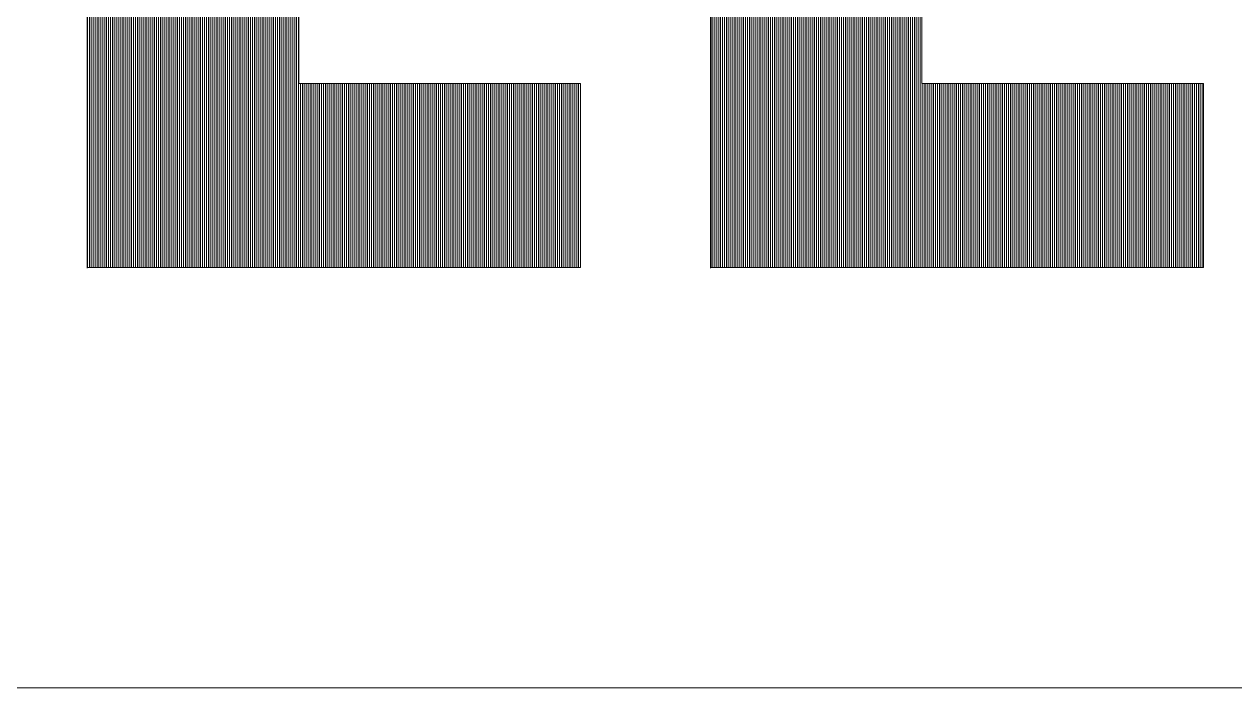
# Model space of a CAD drawing. Header units: millimetres. Extents: x -753 to 90, y 56274 to 56868.
# Drawn here: x -25.357 to -22.046, y 56334.714 to 56336.527 of the extents above; entities that cross this region are included whole.
import ezdxf

# ---------------------------------------------------------------- set-up
doc = ezdxf.new("R2010")
doc.units = ezdxf.units.MM
doc.linetypes.add('XKITLINE00', pattern=[0])
doc.layers.add('Outro tipo de objeto', color=7, linetype='Continuous', lineweight=0)

msp = doc.modelspace()

# ---------------------------------------------------------------- linework, layer by layer
at = {"layer": 'Outro tipo de objeto', "color": 7, "linetype": 'XKITLINE00', "lineweight": 0}
for p, q in [((-25.1843, 56338.3405), (-25.1843, 56335.8612)), ((-25.1839, 56338.3401), (-25.1839, 56335.8624)), ((-25.1836, 56335.8624), (-25.1836, 56338.3405)), ((-25.1784, 56335.8624), (-25.1784, 56338.3405)), ((-25.1731, 56335.8624), (-25.1731, 56338.3405)), ((-25.1679, 56335.8624), (-25.1679, 56338.3405)), ((-25.1626, 56335.8624), (-25.1626, 56338.3405)), ((-25.1574, 56335.8624), (-25.1574, 56338.3405)), ((-25.1522, 56335.8624), (-25.1522, 56338.3405)), ((-25.1522, 56335.8624), (-25.1522, 56338.3405)), ((-25.1469, 56335.8624), (-25.1469, 56338.3405)), ((-25.1417, 56335.8624), (-25.1417, 56338.3405)), ((-25.1364, 56335.8624), (-25.1364, 56338.3405)), ((-25.1312, 56335.8624), (-25.1312, 56338.3405)), ((-25.1259, 56335.8624), (-25.1259, 56338.3405)), ((-25.1207, 56335.8624), (-25.1207, 56338.3405)), ((-25.1154, 56335.8624), (-25.1154, 56338.3405)), ((-25.1102, 56335.8624), (-25.1102, 56338.3405)), ((-25.1049, 56335.8624), (-25.1049, 56338.3405)), ((-25.0997, 56335.8624), (-25.0997, 56338.3405)), ((-25.0944, 56335.8624), (-25.0944, 56338.3405)), ((-25.0892, 56335.8624), (-25.0892, 56338.3405)), ((-25.0839, 56335.8624), (-25.0839, 56338.3405)), ((-25.0787, 56335.8624), (-25.0787, 56338.3405)), ((-25.0735, 56335.8624), (-25.0735, 56338.3405)), ((-25.0682, 56335.8624), (-25.0682, 56338.3405)), ((-25.063, 56335.8624), (-25.063, 56338.3405)), ((-25.0577, 56335.8624), (-25.0577, 56338.3405)), ((-25.0525, 56335.8624), (-25.0525, 56338.3405)), ((-25.0472, 56335.8624), (-25.0472, 56338.3405)), ((-25.042, 56335.8624), (-25.042, 56338.3405)), ((-25.0367, 56335.8624), (-25.0367, 56338.3405)), ((-25.0315, 56335.8624), (-25.0315, 56338.3405)), ((-25.0262, 56335.8624), (-25.0262, 56338.3405)), ((-25.021, 56335.8624), (-25.021, 56338.3405)), ((-25.0157, 56335.8624), (-25.0157, 56338.3405)), ((-25.0105, 56335.8624), (-25.0105, 56338.3405)), ((-25.0052, 56335.8624), (-25.0052, 56338.3405)), ((-25, 56335.8624), (-25, 56338.3405)), ((-24.9947, 56335.8624), (-24.9947, 56338.3405)), ((-24.9895, 56335.8624), (-24.9895, 56338.3405)), ((-24.9843, 56335.8624), (-24.9843, 56338.3405)), ((-24.979, 56335.8624), (-24.979, 56338.3405)), ((-24.9738, 56335.8624), (-24.9738, 56338.3405)), ((-24.9685, 56335.8624), (-24.9685, 56338.3405)), ((-24.9633, 56335.8624), (-24.9633, 56338.3405)), ((-24.958, 56335.8624), (-24.958, 56338.3405)), ((-24.9528, 56335.8624), (-24.9528, 56338.3405)), ((-24.9475, 56335.8624), (-24.9475, 56338.3405)), ((-24.9423, 56335.8624), (-24.9423, 56338.3405)), ((-24.937, 56335.8624), (-24.937, 56338.3405)), ((-24.9318, 56335.8624), (-24.9318, 56338.3405)), ((-24.9265, 56335.8624), (-24.9265, 56338.3405)), ((-24.9213, 56335.8624), (-24.9213, 56338.3405)), ((-24.916, 56335.8624), (-24.916, 56338.3405)), ((-24.9108, 56335.8624), (-24.9108, 56338.3405)), ((-24.9056, 56335.8624), (-24.9056, 56338.3405)), ((-24.9003, 56335.8624), (-24.9003, 56338.3405)), ((-24.8951, 56335.8624), (-24.8951, 56338.3405)), ((-24.8898, 56335.8624), (-24.8898, 56338.3405)), ((-24.8846, 56335.8624), (-24.8846, 56338.3405)), ((-24.8793, 56335.8624), (-24.8793, 56338.3405)), ((-24.8741, 56335.8624), (-24.8741, 56338.3405)), ((-24.8688, 56335.8624), (-24.8688, 56338.3405)), ((-24.8636, 56335.8624), (-24.8636, 56338.3405)), ((-24.8583, 56335.8624), (-24.8583, 56338.3405)), ((-24.8531, 56335.8624), (-24.8531, 56338.3405)), ((-24.8478, 56335.8624), (-24.8478, 56338.3405)), ((-24.8426, 56335.8624), (-24.8426, 56338.3405)), ((-24.8373, 56335.8624), (-24.8373, 56338.3405)), ((-24.8321, 56335.8624), (-24.8321, 56338.3405)), ((-24.8268, 56335.8624), (-24.8268, 56338.3405)), ((-24.8216, 56335.8624), (-24.8216, 56338.3405)), ((-24.8164, 56335.8624), (-24.8164, 56338.3405)), ((-24.8111, 56335.8624), (-24.8111, 56338.3405)), ((-24.8059, 56335.8624), (-24.8059, 56338.3405)), ((-24.8006, 56335.8624), (-24.8006, 56338.3405)), ((-24.7954, 56335.8624), (-24.7954, 56338.3405)), ((-24.7901, 56335.8624), (-24.7901, 56338.3405)), ((-24.7849, 56335.8624), (-24.7849, 56338.3405)), ((-24.7796, 56335.8624), (-24.7796, 56338.3405)), ((-24.7744, 56335.8624), (-24.7744, 56338.3405)), ((-24.7691, 56335.8624), (-24.7691, 56338.3405)), ((-24.7639, 56335.8624), (-24.7639, 56338.3405)), ((-24.7586, 56335.8624), (-24.7586, 56338.3405)), ((-24.7534, 56335.8624), (-24.7534, 56338.3405)), ((-24.7481, 56335.8624), (-24.7481, 56338.3405)), ((-24.7429, 56335.8624), (-24.7429, 56338.3405)), ((-24.7376, 56335.8624), (-24.7376, 56338.3405)), ((-24.7324, 56335.8624), (-24.7324, 56338.3405)), ((-24.7272, 56335.8624), (-24.7272, 56338.3405)), ((-24.7219, 56335.8624), (-24.7219, 56338.3405)), ((-24.7167, 56335.8624), (-24.7167, 56338.3405)), ((-24.7114, 56335.8624), (-24.7114, 56338.3405)), ((-24.7062, 56335.8624), (-24.7062, 56338.3405)), ((-24.7009, 56335.8624), (-24.7009, 56338.3405)), ((-24.6957, 56335.8624), (-24.6957, 56338.3405)), ((-24.6904, 56335.8624), (-24.6904, 56338.3405)), ((-24.6852, 56335.8624), (-24.6852, 56338.3405)), ((-24.6799, 56335.8624), (-24.6799, 56338.3405)), ((-24.6747, 56335.8624), (-24.6747, 56338.3405)), ((-24.6694, 56335.8624), (-24.6694, 56338.3405)), ((-24.6642, 56335.8624), (-24.6642, 56338.3405)), ((-24.6589, 56335.8624), (-24.6589, 56338.3405)), ((-24.6537, 56335.8624), (-24.6537, 56338.3405)), ((-24.6485, 56335.8624), (-24.6485, 56338.3405)), ((-24.6432, 56335.8624), (-24.6432, 56338.3405)), ((-24.638, 56335.8624), (-24.638, 56338.3405)), ((-24.6327, 56335.8624), (-24.6327, 56338.3405)), ((-24.6275, 56335.8624), (-24.6275, 56338.3405)), ((-24.6222, 56335.8624), (-24.6222, 56338.3405)), ((-24.617, 56335.8624), (-24.617, 56338.3405)), ((-24.6117, 56335.8624), (-24.6117, 56338.3405)), ((-24.6065, 56335.8624), (-24.6065, 56338.3405)), ((-23.4802, 56338.3405), (-23.4802, 56335.8612)), ((-23.4797, 56338.3401), (-23.4797, 56335.8624)), ((-23.4784, 56335.8624), (-23.4784, 56338.3405)), ((-23.4731, 56335.8624), (-23.4731, 56338.3405)), ((-23.4731, 56335.8624), (-23.4731, 56338.3405)), ((-23.4679, 56335.8624), (-23.4679, 56338.3405)), ((-23.4626, 56335.8624), (-23.4626, 56338.3405)), ((-23.4574, 56335.8624), (-23.4574, 56338.3405)), ((-23.4522, 56335.8624), (-23.4522, 56338.3405)), ((-23.4469, 56335.8624), (-23.4469, 56338.3405)), ((-23.4417, 56335.8624), (-23.4417, 56338.3405)), ((-23.4364, 56335.8624), (-23.4364, 56338.3405)), ((-23.4312, 56335.8624), (-23.4312, 56338.3405)), ((-23.4259, 56335.8624), (-23.4259, 56338.3405)), ((-23.4207, 56335.8624), (-23.4207, 56338.3405)), ((-23.4154, 56335.8624), (-23.4154, 56338.3405)), ((-23.4102, 56335.8624), (-23.4102, 56338.3405)), ((-23.4049, 56335.8624), (-23.4049, 56338.3405)), ((-23.3997, 56335.8624), (-23.3997, 56338.3405)), ((-23.3944, 56335.8624), (-23.3944, 56338.3405)), ((-23.3892, 56335.8624), (-23.3892, 56338.3405)), ((-23.3839, 56335.8624), (-23.3839, 56338.3405)), ((-23.3787, 56335.8624), (-23.3787, 56338.3405)), ((-23.3735, 56335.8624), (-23.3735, 56338.3405)), ((-23.3682, 56335.8624), (-23.3682, 56338.3405)), ((-23.363, 56335.8624), (-23.363, 56338.3405)), ((-23.3577, 56335.8624), (-23.3577, 56338.3405)), ((-23.3525, 56335.8624), (-23.3525, 56338.3405)), ((-23.3472, 56335.8624), (-23.3472, 56338.3405)), ((-23.342, 56335.8624), (-23.342, 56338.3405)), ((-23.3367, 56335.8624), (-23.3367, 56338.3405)), ((-23.3315, 56335.8624), (-23.3315, 56338.3405)), ((-23.3262, 56335.8624), (-23.3262, 56338.3405)), ((-23.321, 56335.8624), (-23.321, 56338.3405)), ((-23.3157, 56335.8624), (-23.3157, 56338.3405)), ((-23.3105, 56335.8624), (-23.3105, 56338.3405)), ((-23.3052, 56335.8624), (-23.3052, 56338.3405)), ((-23.3, 56335.8624), (-23.3, 56338.3405)), ((-23.2947, 56335.8624), (-23.2947, 56338.3405)), ((-23.2895, 56335.8624), (-23.2895, 56338.3405)), ((-23.2843, 56335.8624), (-23.2843, 56338.3405)), ((-23.279, 56335.8624), (-23.279, 56338.3405)), ((-23.2738, 56335.8624), (-23.2738, 56338.3405)), ((-23.2685, 56335.8624), (-23.2685, 56338.3405)), ((-23.2633, 56335.8624), (-23.2633, 56338.3405)), ((-23.258, 56335.8624), (-23.258, 56338.3405)), ((-23.2528, 56335.8624), (-23.2528, 56338.3405)), ((-23.2475, 56335.8624), (-23.2475, 56338.3405)), ((-23.2423, 56335.8624), (-23.2423, 56338.3405)), ((-23.237, 56335.8624), (-23.237, 56338.3405)), ((-23.2318, 56335.8624), (-23.2318, 56338.3405)), ((-23.2265, 56335.8624), (-23.2265, 56338.3405)), ((-23.2213, 56335.8624), (-23.2213, 56338.3405)), ((-23.216, 56335.8624), (-23.216, 56338.3405)), ((-23.2108, 56335.8624), (-23.2108, 56338.3405)), ((-23.2056, 56335.8624), (-23.2056, 56338.3405)), ((-23.2003, 56335.8624), (-23.2003, 56338.3405)), ((-23.1951, 56335.8624), (-23.1951, 56338.3405)), ((-23.1898, 56335.8624), (-23.1898, 56338.3405)), ((-23.1846, 56335.8624), (-23.1846, 56338.3405)), ((-23.1793, 56335.8624), (-23.1793, 56338.3405)), ((-23.1741, 56335.8624), (-23.1741, 56338.3405)), ((-23.1688, 56335.8624), (-23.1688, 56338.3405)), ((-23.1636, 56335.8624), (-23.1636, 56338.3405)), ((-23.1583, 56335.8624), (-23.1583, 56338.3405)), ((-23.1531, 56335.8624), (-23.1531, 56338.3405)), ((-23.1478, 56335.8624), (-23.1478, 56338.3405)), ((-23.1426, 56335.8624), (-23.1426, 56338.3405)), ((-23.1373, 56335.8624), (-23.1373, 56338.3405)), ((-23.1321, 56335.8624), (-23.1321, 56338.3405)), ((-23.1268, 56335.8624), (-23.1268, 56338.3405)), ((-23.1216, 56335.8624), (-23.1216, 56338.3405)), ((-23.1164, 56335.8624), (-23.1164, 56338.3405)), ((-23.1111, 56335.8624), (-23.1111, 56338.3405)), ((-23.1059, 56335.8624), (-23.1059, 56338.3405)), ((-23.1006, 56335.8624), (-23.1006, 56338.3405)), ((-23.0954, 56335.8624), (-23.0954, 56338.3405)), ((-23.0901, 56335.8624), (-23.0901, 56338.3405)), ((-23.0849, 56335.8624), (-23.0849, 56338.3405)), ((-23.0796, 56335.8624), (-23.0796, 56338.3405)), ((-23.0744, 56335.8624), (-23.0744, 56338.3405)), ((-23.0691, 56335.8624), (-23.0691, 56338.3405)), ((-23.0639, 56335.8624), (-23.0639, 56338.3405)), ((-23.0586, 56335.8624), (-23.0586, 56338.3405)), ((-23.0534, 56335.8624), (-23.0534, 56338.3405)), ((-23.0481, 56335.8624), (-23.0481, 56338.3405)), ((-23.0429, 56335.8624), (-23.0429, 56338.3405)), ((-23.0376, 56335.8624), (-23.0376, 56338.3405)), ((-23.0324, 56335.8624), (-23.0324, 56338.3405)), ((-23.0272, 56335.8624), (-23.0272, 56338.3405)), ((-23.0219, 56335.8624), (-23.0219, 56338.3405)), ((-23.0167, 56335.8624), (-23.0167, 56338.3405)), ((-23.0114, 56335.8624), (-23.0114, 56338.3405)), ((-23.0062, 56335.8624), (-23.0062, 56338.3405)), ((-23.0009, 56335.8624), (-23.0009, 56338.3405)), ((-22.9957, 56335.8624), (-22.9957, 56338.3405)), ((-22.9904, 56335.8624), (-22.9904, 56338.3405)), ((-22.9852, 56335.8624), (-22.9852, 56338.3405)), ((-22.9799, 56335.8624), (-22.9799, 56338.3405)), ((-22.9747, 56335.8624), (-22.9747, 56338.3405)), ((-22.9694, 56335.8624), (-22.9694, 56338.3405)), ((-22.9642, 56335.8624), (-22.9642, 56338.3405)), ((-22.9589, 56335.8624), (-22.9589, 56338.3405)), ((-22.9537, 56335.8624), (-22.9537, 56338.3405)), ((-22.9485, 56335.8624), (-22.9485, 56338.3405)), ((-22.9432, 56335.8624), (-22.9432, 56338.3405)), ((-22.938, 56335.8624), (-22.938, 56338.3405)), ((-22.9327, 56335.8624), (-22.9327, 56338.3405)), ((-22.9275, 56335.8624), (-22.9275, 56338.3405)), ((-22.9222, 56335.8624), (-22.9222, 56338.3405)), ((-22.917, 56335.8624), (-22.917, 56338.3405)), ((-22.9117, 56335.8624), (-22.9117, 56338.3405)), ((-22.9065, 56335.8624), (-22.9065, 56338.3405)), ((-24.606, 56336.3655), (-24.606, 56336.906)), ((-22.9019, 56336.3655), (-22.9019, 56336.906)), ((-23.8357, 56336.3655), (-24.606, 56336.3655)), ((-24.6012, 56335.8624), (-24.6012, 56336.3655)), ((-24.596, 56335.8624), (-24.596, 56336.3655)), ((-24.5907, 56335.8624), (-24.5907, 56336.3655)), ((-24.5855, 56335.8624), (-24.5855, 56336.3655)), ((-24.5802, 56335.8624), (-24.5802, 56336.3655)), ((-24.575, 56335.8624), (-24.575, 56336.3655)), ((-24.5697, 56335.8624), (-24.5697, 56336.3655)), ((-24.5645, 56335.8624), (-24.5645, 56336.3655)), ((-24.5593, 56335.8624), (-24.5593, 56336.3655)), ((-24.554, 56335.8624), (-24.554, 56336.3655)), ((-24.5488, 56335.8624), (-24.5488, 56336.3655)), ((-24.5435, 56335.8624), (-24.5435, 56336.3655)), ((-24.5383, 56335.8624), (-24.5383, 56336.3655)), ((-24.533, 56335.8624), (-24.533, 56336.3655)), ((-24.5278, 56335.8624), (-24.5278, 56336.3655)), ((-24.5225, 56335.8624), (-24.5225, 56336.3655)), ((-24.5173, 56335.8624), (-24.5173, 56336.3655)), ((-24.512, 56335.8624), (-24.512, 56336.3655)), ((-24.5068, 56335.8624), (-24.5068, 56336.3655)), ((-24.5015, 56335.8624), (-24.5015, 56336.3655)), ((-24.4963, 56335.8624), (-24.4963, 56336.3655)), ((-24.491, 56335.8624), (-24.491, 56336.3655)), ((-24.4858, 56335.8624), (-24.4858, 56336.3655)), ((-24.4806, 56335.8624), (-24.4806, 56336.3655)), ((-24.4753, 56335.8624), (-24.4753, 56336.3655)), ((-24.4701, 56335.8624), (-24.4701, 56336.3655)), ((-24.4648, 56335.8624), (-24.4648, 56336.3655)), ((-24.4596, 56335.8624), (-24.4596, 56336.3655)), ((-24.4543, 56335.8624), (-24.4543, 56336.3655)), ((-24.4491, 56335.8624), (-24.4491, 56336.3655)), ((-24.4438, 56335.8624), (-24.4438, 56336.3655)), ((-24.4386, 56335.8624), (-24.4386, 56336.3655)), ((-24.4333, 56335.8624), (-24.4333, 56336.3655)), ((-24.4281, 56335.8624), (-24.4281, 56336.3655)), ((-24.4228, 56335.8624), (-24.4228, 56336.3655)), ((-24.4176, 56335.8624), (-24.4176, 56336.3655)), ((-24.4123, 56335.8624), (-24.4123, 56336.3655)), ((-24.4071, 56335.8624), (-24.4071, 56336.3655)), ((-24.4018, 56335.8624), (-24.4018, 56336.3655)), ((-24.3966, 56335.8624), (-24.3966, 56336.3655)), ((-24.3914, 56335.8624), (-24.3914, 56336.3655)), ((-24.3861, 56335.8624), (-24.3861, 56336.3655)), ((-24.3809, 56335.8624), (-24.3809, 56336.3655)), ((-24.3756, 56335.8624), (-24.3756, 56336.3655)), ((-24.3704, 56335.8624), (-24.3704, 56336.3655)), ((-24.3651, 56335.8624), (-24.3651, 56336.3655)), ((-24.3599, 56335.8624), (-24.3599, 56336.3655)), ((-24.3546, 56335.8624), (-24.3546, 56336.3655)), ((-24.3494, 56335.8624), (-24.3494, 56336.3655)), ((-24.3441, 56335.8624), (-24.3441, 56336.3655)), ((-24.3389, 56335.8624), (-24.3389, 56336.3655)), ((-24.3336, 56335.8624), (-24.3336, 56336.3655)), ((-24.3284, 56335.8624), (-24.3284, 56336.3655)), ((-24.3231, 56335.8624), (-24.3231, 56336.3655)), ((-24.3179, 56335.8624), (-24.3179, 56336.3655)), ((-24.3126, 56335.8624), (-24.3126, 56336.3655)), ((-24.3074, 56335.8624), (-24.3074, 56336.3655)), ((-24.3022, 56335.8624), (-24.3022, 56336.3655)), ((-24.2969, 56335.8624), (-24.2969, 56336.3655)), ((-24.2917, 56335.8624), (-24.2917, 56336.3655)), ((-24.2864, 56335.8624), (-24.2864, 56336.3655)), ((-24.2812, 56335.8624), (-24.2812, 56336.3655)), ((-24.2759, 56335.8624), (-24.2759, 56336.3655)), ((-24.2707, 56335.8624), (-24.2707, 56336.3655)), ((-24.2654, 56335.8624), (-24.2654, 56336.3655)), ((-24.2602, 56335.8624), (-24.2602, 56336.3655)), ((-24.2549, 56335.8624), (-24.2549, 56336.3655)), ((-24.2497, 56335.8624), (-24.2497, 56336.3655)), ((-24.2444, 56335.8624), (-24.2444, 56336.3655)), ((-24.2392, 56335.8624), (-24.2392, 56336.3655)), ((-24.2339, 56335.8624), (-24.2339, 56336.3655)), ((-24.2287, 56335.8624), (-24.2287, 56336.3655)), ((-24.2235, 56335.8624), (-24.2235, 56336.3655)), ((-24.2182, 56335.8624), (-24.2182, 56336.3655)), ((-24.213, 56335.8624), (-24.213, 56336.3655)), ((-24.2077, 56335.8624), (-24.2077, 56336.3655)), ((-24.2025, 56335.8624), (-24.2025, 56336.3655)), ((-24.1972, 56335.8624), (-24.1972, 56336.3655)), ((-24.192, 56335.8624), (-24.192, 56336.3655)), ((-24.1867, 56335.8624), (-24.1867, 56336.3655)), ((-24.1815, 56335.8624), (-24.1815, 56336.3655)), ((-24.1762, 56335.8624), (-24.1762, 56336.3655)), ((-24.171, 56335.8624), (-24.171, 56336.3655)), ((-24.1657, 56335.8624), (-24.1657, 56336.3655)), ((-24.1605, 56335.8624), (-24.1605, 56336.3655)), ((-24.1552, 56335.8624), (-24.1552, 56336.3655)), ((-24.15, 56335.8624), (-24.15, 56336.3655)), ((-24.1447, 56335.8624), (-24.1447, 56336.3655)), ((-24.1395, 56335.8624), (-24.1395, 56336.3655)), ((-24.1343, 56335.8624), (-24.1343, 56336.3655)), ((-24.129, 56335.8624), (-24.129, 56336.3655)), ((-24.1238, 56335.8624), (-24.1238, 56336.3655)), ((-24.1185, 56335.8624), (-24.1185, 56336.3655)), ((-24.1133, 56335.8624), (-24.1133, 56336.3655)), ((-24.108, 56335.8624), (-24.108, 56336.3655)), ((-24.1028, 56335.8624), (-24.1028, 56336.3655)), ((-24.0975, 56335.8624), (-24.0975, 56336.3655)), ((-24.0923, 56335.8624), (-24.0923, 56336.3655)), ((-24.087, 56335.8624), (-24.087, 56336.3655)), ((-24.0818, 56335.8624), (-24.0818, 56336.3655)), ((-24.0765, 56335.8624), (-24.0765, 56336.3655)), ((-24.0713, 56335.8624), (-24.0713, 56336.3655)), ((-24.066, 56335.8624), (-24.066, 56336.3655)), ((-24.0608, 56335.8624), (-24.0608, 56336.3655)), ((-24.0556, 56335.8624), (-24.0556, 56336.3655)), ((-24.0503, 56335.8624), (-24.0503, 56336.3655)), ((-24.0451, 56335.8624), (-24.0451, 56336.3655)), ((-24.0398, 56335.8624), (-24.0398, 56336.3655)), ((-24.0346, 56335.8624), (-24.0346, 56336.3655)), ((-24.0293, 56335.8624), (-24.0293, 56336.3655)), ((-24.0241, 56335.8624), (-24.0241, 56336.3655)), ((-24.0188, 56335.8624), (-24.0188, 56336.3655)), ((-24.0136, 56335.8624), (-24.0136, 56336.3655)), ((-24.0083, 56335.8624), (-24.0083, 56336.3655)), ((-24.0031, 56335.8624), (-24.0031, 56336.3655)), ((-23.9978, 56335.8624), (-23.9978, 56336.3655)), ((-23.9926, 56335.8624), (-23.9926, 56336.3655)), ((-23.9873, 56335.8624), (-23.9873, 56336.3655)), ((-23.9821, 56335.8624), (-23.9821, 56336.3655)), ((-23.9768, 56335.8624), (-23.9768, 56336.3655)), ((-23.9716, 56335.8624), (-23.9716, 56336.3655)), ((-23.9664, 56335.8624), (-23.9664, 56336.3655)), ((-23.9611, 56335.8624), (-23.9611, 56336.3655)), ((-23.9559, 56335.8624), (-23.9559, 56336.3655)), ((-23.9506, 56335.8624), (-23.9506, 56336.3655)), ((-23.9454, 56335.8624), (-23.9454, 56336.3655)), ((-23.9401, 56335.8624), (-23.9401, 56336.3655)), ((-23.9349, 56335.8624), (-23.9349, 56336.3655)), ((-23.9296, 56335.8624), (-23.9296, 56336.3655)), ((-23.9244, 56335.8624), (-23.9244, 56336.3655)), ((-23.9191, 56335.8624), (-23.9191, 56336.3655)), ((-23.9139, 56335.8624), (-23.9139, 56336.3655)), ((-23.9086, 56335.8624), (-23.9086, 56336.3655)), ((-23.9034, 56335.8624), (-23.9034, 56336.3655)), ((-23.8981, 56335.8624), (-23.8981, 56336.3655)), ((-23.8929, 56335.8624), (-23.8929, 56336.3655)), ((-23.8876, 56335.8624), (-23.8876, 56336.3655)), ((-23.8824, 56335.8624), (-23.8824, 56336.3655)), ((-23.8772, 56335.8624), (-23.8772, 56336.3655)), ((-23.8719, 56335.8624), (-23.8719, 56336.3655)), ((-23.8667, 56335.8624), (-23.8667, 56336.3655)), ((-23.8614, 56335.8624), (-23.8614, 56336.3655)), ((-23.8562, 56335.8624), (-23.8562, 56336.3655)), ((-23.8509, 56335.8624), (-23.8509, 56336.3655)), ((-23.8457, 56335.8624), (-23.8457, 56336.3655)), ((-23.8404, 56335.8624), (-23.8404, 56336.3655)), ((-23.8357, 56335.8624), (-23.8357, 56336.3655)), ((-22.1315, 56336.3655), (-22.9019, 56336.3655)), ((-22.9012, 56335.8624), (-22.9012, 56336.3655)), ((-22.896, 56335.8624), (-22.896, 56336.3655)), ((-22.8907, 56335.8624), (-22.8907, 56336.3655)), ((-22.8855, 56335.8624), (-22.8855, 56336.3655)), ((-22.8802, 56335.8624), (-22.8802, 56336.3655)), ((-22.875, 56335.8624), (-22.875, 56336.3655)), ((-22.8697, 56335.8624), (-22.8697, 56336.3655)), ((-22.8645, 56335.8624), (-22.8645, 56336.3655)), ((-22.8593, 56335.8624), (-22.8593, 56336.3655)), ((-22.854, 56335.8624), (-22.854, 56336.3655)), ((-22.8488, 56335.8624), (-22.8488, 56336.3655)), ((-22.8435, 56335.8624), (-22.8435, 56336.3655)), ((-22.8383, 56335.8624), (-22.8383, 56336.3655)), ((-22.833, 56335.8624), (-22.833, 56336.3655)), ((-22.8278, 56335.8624), (-22.8278, 56336.3655)), ((-22.8225, 56335.8624), (-22.8225, 56336.3655)), ((-22.8173, 56335.8624), (-22.8173, 56336.3655)), ((-22.812, 56335.8624), (-22.812, 56336.3655)), ((-22.8068, 56335.8624), (-22.8068, 56336.3655)), ((-22.8015, 56335.8624), (-22.8015, 56336.3655)), ((-22.7963, 56335.8624), (-22.7963, 56336.3655)), ((-22.791, 56335.8624), (-22.791, 56336.3655)), ((-22.7858, 56335.8624), (-22.7858, 56336.3655)), ((-22.7806, 56335.8624), (-22.7806, 56336.3655)), ((-22.7753, 56335.8624), (-22.7753, 56336.3655)), ((-22.7701, 56335.8624), (-22.7701, 56336.3655)), ((-22.7648, 56335.8624), (-22.7648, 56336.3655)), ((-22.7596, 56335.8624), (-22.7596, 56336.3655)), ((-22.7543, 56335.8624), (-22.7543, 56336.3655)), ((-22.7491, 56335.8624), (-22.7491, 56336.3655)), ((-22.7438, 56335.8624), (-22.7438, 56336.3655)), ((-22.7386, 56335.8624), (-22.7386, 56336.3655)), ((-22.7333, 56335.8624), (-22.7333, 56336.3655)), ((-22.7281, 56335.8624), (-22.7281, 56336.3655)), ((-22.7228, 56335.8624), (-22.7228, 56336.3655)), ((-22.7176, 56335.8624), (-22.7176, 56336.3655)), ((-22.7123, 56335.8624), (-22.7123, 56336.3655)), ((-22.7071, 56335.8624), (-22.7071, 56336.3655)), ((-22.7018, 56335.8624), (-22.7018, 56336.3655)), ((-22.6966, 56335.8624), (-22.6966, 56336.3655)), ((-22.6914, 56335.8624), (-22.6914, 56336.3655)), ((-22.6861, 56335.8624), (-22.6861, 56336.3655)), ((-22.6809, 56335.8624), (-22.6809, 56336.3655)), ((-22.6756, 56335.8624), (-22.6756, 56336.3655)), ((-22.6704, 56335.8624), (-22.6704, 56336.3655)), ((-22.6651, 56335.8624), (-22.6651, 56336.3655)), ((-22.6599, 56335.8624), (-22.6599, 56336.3655)), ((-22.6546, 56335.8624), (-22.6546, 56336.3655)), ((-22.6494, 56335.8624), (-22.6494, 56336.3655)), ((-22.6441, 56335.8624), (-22.6441, 56336.3655)), ((-22.6389, 56335.8624), (-22.6389, 56336.3655)), ((-22.6336, 56335.8624), (-22.6336, 56336.3655)), ((-22.6284, 56335.8624), (-22.6284, 56336.3655)), ((-22.6231, 56335.8624), (-22.6231, 56336.3655)), ((-22.6179, 56335.8624), (-22.6179, 56336.3655)), ((-22.6126, 56335.8624), (-22.6126, 56336.3655)), ((-22.6074, 56335.8624), (-22.6074, 56336.3655)), ((-22.6022, 56335.8624), (-22.6022, 56336.3655)), ((-22.5969, 56335.8624), (-22.5969, 56336.3655)), ((-22.5917, 56335.8624), (-22.5917, 56336.3655)), ((-22.5864, 56335.8624), (-22.5864, 56336.3655)), ((-22.5812, 56335.8624), (-22.5812, 56336.3655)), ((-22.5759, 56335.8624), (-22.5759, 56336.3655)), ((-22.5707, 56335.8624), (-22.5707, 56336.3655)), ((-22.5654, 56335.8624), (-22.5654, 56336.3655)), ((-22.5602, 56335.8624), (-22.5602, 56336.3655)), ((-22.5549, 56335.8624), (-22.5549, 56336.3655)), ((-22.5497, 56335.8624), (-22.5497, 56336.3655)), ((-22.5444, 56335.8624), (-22.5444, 56336.3655)), ((-22.5392, 56335.8624), (-22.5392, 56336.3655)), ((-22.5339, 56335.8624), (-22.5339, 56336.3655)), ((-22.5287, 56335.8624), (-22.5287, 56336.3655)), ((-22.5235, 56335.8624), (-22.5235, 56336.3655)), ((-22.5182, 56335.8624), (-22.5182, 56336.3655)), ((-22.513, 56335.8624), (-22.513, 56336.3655)), ((-22.5077, 56335.8624), (-22.5077, 56336.3655)), ((-22.5025, 56335.8624), (-22.5025, 56336.3655)), ((-22.4972, 56335.8624), (-22.4972, 56336.3655)), ((-22.492, 56335.8624), (-22.492, 56336.3655)), ((-22.4867, 56335.8624), (-22.4867, 56336.3655)), ((-22.4815, 56335.8624), (-22.4815, 56336.3655)), ((-22.4762, 56335.8624), (-22.4762, 56336.3655)), ((-22.471, 56335.8624), (-22.471, 56336.3655)), ((-22.4657, 56335.8624), (-22.4657, 56336.3655)), ((-22.4605, 56335.8624), (-22.4605, 56336.3655)), ((-22.4552, 56335.8624), (-22.4552, 56336.3655)), ((-22.45, 56335.8624), (-22.45, 56336.3655)), ((-22.4447, 56335.8624), (-22.4447, 56336.3655)), ((-22.4395, 56335.8624), (-22.4395, 56336.3655)), ((-22.4343, 56335.8624), (-22.4343, 56336.3655)), ((-22.429, 56335.8624), (-22.429, 56336.3655)), ((-22.4238, 56335.8624), (-22.4238, 56336.3655)), ((-22.4185, 56335.8624), (-22.4185, 56336.3655)), ((-22.4133, 56335.8624), (-22.4133, 56336.3655)), ((-22.408, 56335.8624), (-22.408, 56336.3655)), ((-22.4028, 56335.8624), (-22.4028, 56336.3655)), ((-22.3975, 56335.8624), (-22.3975, 56336.3655)), ((-22.3923, 56335.8624), (-22.3923, 56336.3655)), ((-22.387, 56335.8624), (-22.387, 56336.3655)), ((-22.3818, 56335.8624), (-22.3818, 56336.3655)), ((-22.3765, 56335.8624), (-22.3765, 56336.3655)), ((-22.3713, 56335.8624), (-22.3713, 56336.3655)), ((-22.366, 56335.8624), (-22.366, 56336.3655)), ((-22.3608, 56335.8624), (-22.3608, 56336.3655)), ((-22.3556, 56335.8624), (-22.3556, 56336.3655)), ((-22.3503, 56335.8624), (-22.3503, 56336.3655)), ((-22.3451, 56335.8624), (-22.3451, 56336.3655)), ((-22.3398, 56335.8624), (-22.3398, 56336.3655)), ((-22.3346, 56335.8624), (-22.3346, 56336.3655)), ((-22.3293, 56335.8624), (-22.3293, 56336.3655)), ((-22.3241, 56335.8624), (-22.3241, 56336.3655)), ((-22.3188, 56335.8624), (-22.3188, 56336.3655)), ((-22.3136, 56335.8624), (-22.3136, 56336.3655)), ((-22.3083, 56335.8624), (-22.3083, 56336.3655)), ((-22.3031, 56335.8624), (-22.3031, 56336.3655)), ((-22.2978, 56335.8624), (-22.2978, 56336.3655)), ((-22.2926, 56335.8624), (-22.2926, 56336.3655)), ((-22.2873, 56335.8624), (-22.2873, 56336.3655)), ((-22.2821, 56335.8624), (-22.2821, 56336.3655)), ((-22.2768, 56335.8624), (-22.2768, 56336.3655)), ((-22.2716, 56335.8624), (-22.2716, 56336.3655)), ((-22.2664, 56335.8624), (-22.2664, 56336.3655)), ((-22.2611, 56335.8624), (-22.2611, 56336.3655)), ((-22.2559, 56335.8624), (-22.2559, 56336.3655)), ((-22.2506, 56335.8624), (-22.2506, 56336.3655)), ((-22.2454, 56335.8624), (-22.2454, 56336.3655)), ((-22.2401, 56335.8624), (-22.2401, 56336.3655)), ((-22.2349, 56335.8624), (-22.2349, 56336.3655)), ((-22.2296, 56335.8624), (-22.2296, 56336.3655)), ((-22.2244, 56335.8624), (-22.2244, 56336.3655)), ((-22.2191, 56335.8624), (-22.2191, 56336.3655)), ((-22.2139, 56335.8624), (-22.2139, 56336.3655)), ((-22.2086, 56335.8624), (-22.2086, 56336.3655)), ((-22.2034, 56335.8624), (-22.2034, 56336.3655)), ((-22.1981, 56335.8624), (-22.1981, 56336.3655)), ((-22.1929, 56335.8624), (-22.1929, 56336.3655)), ((-22.1876, 56335.8624), (-22.1876, 56336.3655)), ((-22.1824, 56335.8624), (-22.1824, 56336.3655)), ((-22.1772, 56335.8624), (-22.1772, 56336.3655)), ((-22.1719, 56335.8624), (-22.1719, 56336.3655)), ((-22.1667, 56335.8624), (-22.1667, 56336.3655)), ((-22.1614, 56335.8624), (-22.1614, 56336.3655)), ((-22.1562, 56335.8624), (-22.1562, 56336.3655)), ((-22.1509, 56335.8624), (-22.1509, 56336.3655)), ((-22.1457, 56335.8624), (-22.1457, 56336.3655)), ((-22.1404, 56335.8624), (-22.1404, 56336.3655)), ((-22.1352, 56335.8624), (-22.1352, 56336.3655)), ((-22.1315, 56335.8624), (-22.1315, 56336.3655)), ((-25.1839, 56335.8624), (-23.8357, 56335.8624)), ((-23.4797, 56335.8624), (-22.1315, 56335.8624))]:
    msp.add_line(p, q, dxfattribs=at)
at = {"layer": 'Outro tipo de objeto', "color": 5, "linetype": 'XKITLINE00', "lineweight": 0}
msp.add_line((-94.5143, 56334.7143), (80.4866, 56334.7143), dxfattribs=at)

doc.saveas('drawing.dxf')
